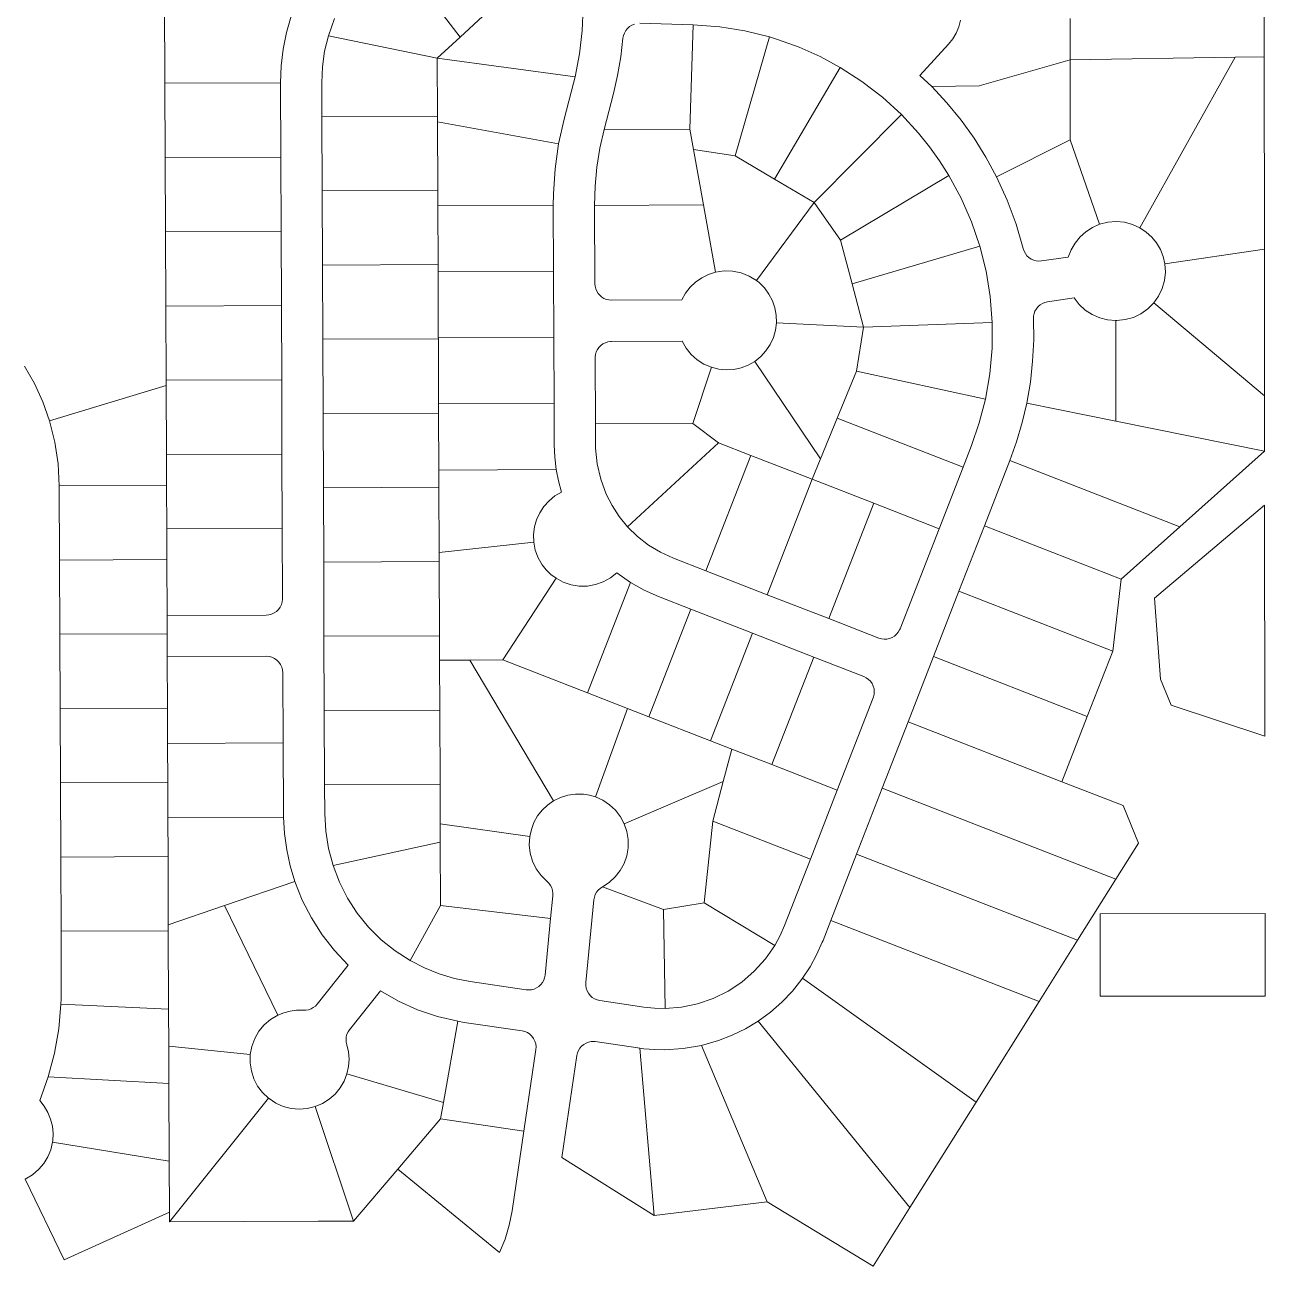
# Model space of a CAD drawing. Header units: feet. Extents: x 2741712 to 2750472, y 1004852 to 1013442.
# Drawn here: x 2747405 to 2748908, y 1004898 to 1006403 of the extents above; entities that cross this region are included whole.
import ezdxf

# ---------------------------------------------------------------- set-up
doc = ezdxf.new("R2010")
doc.units = ezdxf.units.FT
doc.header["$LTSCALE"] = 0.015
doc.header["$MEASUREMENT"] = 0
doc.layers.add('Carver County Parcels', color=7, linetype='Continuous')

msp = doc.modelspace()

# ---------------------------------------------------------------- linework, layer by layer
at = {"layer": 'Carver County Parcels', "lineweight": 5, "ltscale": 100}
for p, q in [((2747849.1, 1006496.8), (2747931.9, 1006387.6)), ((2747574.3, 1006331.8), (2747573.9, 1006431.8)), ((2747931.9, 1006387.6), (2747975.9, 1006428.4)), ((2748079.9, 1006395.5), (2748080.9, 1006423.8)), ((2747721.7, 1006393.5), (2747727.4, 1006413.2)), ((2747779.8, 1006410.4), (2747772.3, 1006389.3)), ((2748538.4, 1006408.3), (2748536.3, 1006400.3)), ((2748671.3, 1006410.3), (2748671.3, 1006360.3)), ((2748906.4, 1006363.9), (2748906.3, 1006413.9)), ((2747717.5, 1006373.3), (2747721.7, 1006393.5)), ((2748076.7, 1006367.3), (2748079.9, 1006395.5)), ((2748131, 1006392.7), (2748129.9, 1006389.6)), ((2748132.6, 1006395.6), (2748131, 1006392.7)), ((2748134.7, 1006398.2), (2748132.6, 1006395.6)), ((2748137.2, 1006400.4), (2748134.7, 1006398.2)), ((2748140, 1006402.2), (2748137.2, 1006400.4)), ((2748143.1, 1006403.5), (2748140, 1006402.2)), ((2748214.4, 1006402.5), (2748149.7, 1006404.5)), ((2748210.5, 1006276.3), (2748214.4, 1006402.5)), ((2748214.4, 1006402.5), (2748214.4, 1006402.5)), ((2748219.5, 1006402.3), (2748214.4, 1006402.5)), ((2748246.7, 1006400.1), (2748219.5, 1006402.3)), ((2748277, 1006395.3), (2748246.7, 1006400.1)), ((2748306.8, 1006388), (2748277, 1006395.3)), ((2748533.1, 1006392.7), (2748528.9, 1006385.6)), ((2748536.3, 1006400.3), (2748533.1, 1006392.7)), ((2747772.3, 1006389.3), (2747767.8, 1006370.6)), ((2747904.2, 1006362.1), (2747772.3, 1006389.3)), ((2747904.2, 1006362.1), (2747931.9, 1006387.6)), ((2747931.9, 1006387.6), (2747931.9, 1006387.6)), ((2748129.3, 1006386.3), (2748126.7, 1006363.7)), ((2748129.9, 1006389.6), (2748129.3, 1006386.3)), ((2748265.1, 1006243.8), (2748306.8, 1006388)), ((2748316.6, 1006385), (2748306.8, 1006388)), ((2748306.8, 1006388), (2748306.8, 1006388)), ((2748342.8, 1006375.5), (2748316.6, 1006385)), ((2748523.8, 1006379.2), (2748489.2, 1006341.4)), ((2748528.9, 1006385.6), (2748523.8, 1006379.2)), ((2747715.1, 1006352.9), (2747717.5, 1006373.3)), ((2747767.8, 1006370.6), (2747765.2, 1006351.7)), ((2747904.5, 1006292.1), (2747904.2, 1006362.1)), ((2747904.2, 1006362.1), (2747904.2, 1006362.1)), ((2747904.2, 1006362.1), (2748071.3, 1006339.5)), ((2748071.3, 1006339.5), (2748076.7, 1006367.3)), ((2748126.7, 1006363.7), (2748122.8, 1006341.3)), ((2748368.2, 1006364.2), (2748342.8, 1006375.5)), ((2748392.7, 1006350.9), (2748368.2, 1006364.2)), ((2748871.3, 1006363.4), (2748671.3, 1006360.3)), ((2748755.8, 1006156.6), (2748871.3, 1006363.4)), ((2748906.4, 1006363.9), (2748871.3, 1006363.4)), ((2748906.4, 1006363.9), (2748906.4, 1006363.9)), ((2748906.6, 1006130.9), (2748906.4, 1006363.9)), ((2747714.3, 1006332.3), (2747715.1, 1006352.9)), ((2747765.2, 1006351.7), (2747764.3, 1006332.5)), ((2748392.7, 1006350.9), (2748313, 1006215.6)), ((2748392.7, 1006350.9), (2748392.7, 1006350.9)), ((2748418.9, 1006334), (2748392.7, 1006350.9)), ((2748671.3, 1006360.3), (2748560.8, 1006328.7)), ((2748671.4, 1006263.3), (2748671.3, 1006360.3)), ((2748671.3, 1006360.3), (2748671.3, 1006360.3)), ((2747714.3, 1006332.3), (2747574.3, 1006331.8)), ((2747574.3, 1006331.8), (2747574.7, 1006241.8)), ((2747714.7, 1006242.4), (2747714.3, 1006332.3)), ((2747714.3, 1006332.3), (2747714.3, 1006332.3)), ((2747764.3, 1006332.5), (2747764.5, 1006291.5)), ((2748058.1, 1006288.4), (2748069.3, 1006331.8)), ((2748069.3, 1006331.8), (2748071.3, 1006339.5)), ((2748071.3, 1006339.5), (2748071.3, 1006339.5)), ((2748122.8, 1006341.3), (2748117.7, 1006319.2)), ((2748443.7, 1006314.9), (2748418.9, 1006334)), ((2748489.2, 1006341.4), (2748503.4, 1006327.8)), ((2748117.7, 1006319.2), (2748106.5, 1006275.8)), ((2748503.4, 1006327.8), (2748560.8, 1006328.7)), ((2748503.4, 1006327.8), (2748521.9, 1006308)), ((2748466.7, 1006293.8), (2748443.7, 1006314.9)), ((2748521.9, 1006308), (2748539, 1006287.1)), ((2747904.5, 1006292.1), (2747764.5, 1006291.5)), ((2747764.5, 1006291.5), (2747764.9, 1006201.5)), ((2747904.5, 1006292.1), (2747904.5, 1006285.1)), ((2748051.4, 1006258.3), (2748058.1, 1006288.4)), ((2748361, 1006187.4), (2748466.7, 1006293.8)), ((2748466.7, 1006293.8), (2748466.7, 1006293.8)), ((2748487.6, 1006271.3), (2748466.7, 1006293.8)), ((2748539, 1006287.1), (2748554.8, 1006265.2)), ((2747904.8, 1006202.1), (2747904.5, 1006285.1)), ((2747904.5, 1006285.1), (2747904.5, 1006285.1)), ((2748051.4, 1006258.3), (2747904.5, 1006285.1)), ((2748106.5, 1006275.8), (2748101.3, 1006253.2)), ((2748106.5, 1006275.8), (2748210.5, 1006276.3)), ((2748210.5, 1006276.3), (2748214.9, 1006251.6)), ((2748500.8, 1006254.9), (2748487.6, 1006271.3)), ((2748047.1, 1006228.2), (2748051.4, 1006258.3)), ((2748051.4, 1006258.3), (2748051.4, 1006258.3)), ((2748554.8, 1006265.2), (2748569.2, 1006242.3)), ((2748582.1, 1006218.5), (2748671.4, 1006263.3)), ((2748671.4, 1006263.3), (2748706.9, 1006160.9)), ((2748671.4, 1006263.3), (2748671.4, 1006263.3)), ((2747574.7, 1006241.8), (2747714.7, 1006242.4)), ((2747575, 1006151.8), (2747574.7, 1006241.8)), ((2747715.1, 1006152.4), (2747714.7, 1006242.4)), ((2747714.7, 1006242.4), (2747714.7, 1006242.4)), ((2748101.3, 1006253.2), (2748097.7, 1006230.2)), ((2748214.9, 1006251.6), (2748214.9, 1006251.6)), ((2748265.1, 1006243.8), (2748214.9, 1006251.6)), ((2748214.9, 1006251.6), (2748226.9, 1006184.3)), ((2748313, 1006215.6), (2748265.1, 1006243.8)), ((2748265.1, 1006243.8), (2748265.1, 1006243.8)), ((2748513, 1006237.8), (2748500.8, 1006254.9)), ((2748569.2, 1006242.3), (2748582.1, 1006218.5)), ((2748045.1, 1006197.9), (2748047.1, 1006228.2)), ((2748097.7, 1006230.2), (2748095.5, 1006207.1)), ((2748524.3, 1006220), (2748513, 1006237.8)), ((2748313, 1006215.6), (2748361, 1006187.4)), ((2748524.3, 1006220), (2748392.9, 1006141.7)), ((2748539.2, 1006192.5), (2748524.3, 1006220)), ((2748524.3, 1006220), (2748524.3, 1006220)), ((2748582.1, 1006218.5), (2748595, 1006190.3)), ((2747904.8, 1006202.1), (2747764.9, 1006201.5)), ((2747764.9, 1006201.5), (2747765.2, 1006111.5)), ((2747904.8, 1006202.1), (2747904.9, 1006183.1)), ((2748044.9, 1006183.7), (2748045.1, 1006197.9)), ((2748095.5, 1006207.1), (2748094.9, 1006183.8)), ((2748044.9, 1006183.7), (2747904.9, 1006183.1)), ((2747904.9, 1006183.1), (2747904.9, 1006183.1)), ((2747904.9, 1006183.1), (2747905.2, 1006112.1)), ((2748045.2, 1006103.7), (2748044.9, 1006183.7)), ((2748094.9, 1006183.8), (2748226.9, 1006184.3)), ((2748094.9, 1006183.8), (2748095.3, 1006088.9)), ((2748226.9, 1006184.3), (2748241.4, 1006102.9)), ((2748361, 1006187.4), (2748291.1, 1006092.8)), ((2748361, 1006187.4), (2748392.9, 1006141.7)), ((2748551.7, 1006163.9), (2748539.2, 1006192.5)), ((2748595, 1006190.3), (2748605.7, 1006161.2)), ((2747575, 1006151.8), (2747715.1, 1006152.4)), ((2747575, 1006151.8), (2747575.4, 1006061.8)), ((2747715.1, 1006152.4), (2747715.1, 1006152.4)), ((2747715.4, 1006062.4), (2747715.1, 1006152.4)), ((2748561.8, 1006134.3), (2748551.7, 1006163.9)), ((2748605.7, 1006161.2), (2748614.4, 1006131.4)), ((2748683.2, 1006145.6), (2748690.3, 1006151.9)), ((2748690.3, 1006151.9), (2748698.2, 1006157.1)), ((2748698.2, 1006157.1), (2748706.9, 1006160.9)), ((2748706.9, 1006160.9), (2748716.7, 1006163.4)), ((2748706.9, 1006160.9), (2748706.9, 1006160.9)), ((2748716.7, 1006163.4), (2748726.8, 1006164.2)), ((2748726.8, 1006164.2), (2748736.9, 1006163.3)), ((2748736.9, 1006163.3), (2748746.6, 1006160.7)), ((2748746.6, 1006160.7), (2748755.8, 1006156.6)), ((2748755.8, 1006156.6), (2748763.5, 1006151.5)), ((2748755.8, 1006156.6), (2748755.8, 1006156.6)), ((2748763.5, 1006151.5), (2748770.2, 1006145.4)), ((2748392.9, 1006141.7), (2748407, 1006088.7)), ((2748392.9, 1006141.7), (2748392.9, 1006141.7)), ((2748672.4, 1006130), (2748677.2, 1006138.2)), ((2748677.2, 1006138.2), (2748683.2, 1006145.6)), ((2748770.2, 1006145.4), (2748776, 1006138.3)), ((2748776, 1006138.3), (2748780.6, 1006130.4)), ((2748561.8, 1006134.3), (2748407, 1006088.7)), ((2748561.8, 1006134.3), (2748561.8, 1006134.3)), ((2748569.4, 1006104), (2748561.8, 1006134.3)), ((2748614.4, 1006131.4), (2748615.4, 1006128.3)), ((2748615.4, 1006128.3), (2748617, 1006125.4)), ((2748617, 1006125.4), (2748618.9, 1006122.8)), ((2748618.9, 1006122.8), (2748621.3, 1006120.6)), ((2748636.6, 1006116.4), (2748669, 1006121.1)), ((2748669, 1006121.1), (2748672.4, 1006130)), ((2748780.6, 1006130.4), (2748783.9, 1006121.9)), ((2748783.9, 1006121.9), (2748785.9, 1006113)), ((2748785.9, 1006113), (2748906.6, 1006130.9)), ((2748906.8, 1005968.5), (2748906.6, 1006130.9)), ((2748906.6, 1006130.9), (2748906.6, 1006130.9)), ((2747905.2, 1006112.1), (2747765.2, 1006111.5)), ((2747765.2, 1006111.5), (2747765.6, 1006021.6)), ((2747905.2, 1006103.1), (2747905.2, 1006112.1)), ((2748621.3, 1006120.6), (2748624, 1006118.8)), ((2748624, 1006118.8), (2748627, 1006117.4)), ((2748627, 1006117.4), (2748630.1, 1006116.6)), ((2748630.1, 1006116.6), (2748633.4, 1006116.2)), ((2748633.4, 1006116.2), (2748636.6, 1006116.4)), ((2748785.9, 1006113), (2748786.6, 1006102.9)), ((2748045.2, 1006103.7), (2747905.2, 1006103.1)), ((2747905.2, 1006103.1), (2747905.2, 1006103.1)), ((2747905.2, 1006103.1), (2747905.5, 1006023.1)), ((2748045.2, 1006103.7), (2748045.2, 1006103.7)), ((2748045.5, 1006023.7), (2748045.2, 1006103.7)), ((2748210.7, 1006084.5), (2748217.2, 1006090.8)), ((2748217.2, 1006090.8), (2748224.7, 1006096)), ((2748224.7, 1006096), (2748232.8, 1006100.1)), ((2748232.8, 1006100.1), (2748241.4, 1006102.9)), ((2748241.4, 1006102.9), (2748251.8, 1006104.4)), ((2748241.4, 1006102.9), (2748241.4, 1006102.9)), ((2748251.8, 1006104.4), (2748262.2, 1006104.1)), ((2748262.2, 1006104.1), (2748272.4, 1006102.1)), ((2748272.4, 1006102.1), (2748282.2, 1006098.2)), ((2748282.2, 1006098.2), (2748291.1, 1006092.8)), ((2748291.1, 1006092.8), (2748294.3, 1006090.2)), ((2748574.4, 1006073.2), (2748569.4, 1006104)), ((2748785.5, 1006092.8), (2748782.7, 1006083)), ((2748786.6, 1006102.9), (2748785.5, 1006092.8)), ((2748095.3, 1006088.9), (2748095.5, 1006085.7)), ((2748095.5, 1006085.7), (2748096.3, 1006082.7)), ((2748096.3, 1006082.7), (2748097.5, 1006079.8)), ((2748097.5, 1006079.8), (2748099.1, 1006077.1)), ((2748099.1, 1006077.1), (2748101.2, 1006074.8)), ((2748200.8, 1006069.3), (2748205.2, 1006077.3)), ((2748205.2, 1006077.3), (2748210.7, 1006084.5)), ((2748294.3, 1006090.2), (2748300.8, 1006083.8)), ((2748300.8, 1006083.8), (2748306.2, 1006076.4)), ((2748306.2, 1006076.4), (2748310.5, 1006068.3)), ((2748407, 1006088.7), (2748420.9, 1006036.3)), ((2748782.7, 1006083), (2748778.4, 1006073.9)), ((2747575.4, 1006061.8), (2747715.4, 1006062.4)), ((2747575.4, 1006061.8), (2747575.8, 1005971.8)), ((2747715.8, 1005972.4), (2747715.4, 1006062.4)), ((2747715.4, 1006062.4), (2747715.4, 1006062.4)), ((2748101.2, 1006074.8), (2748103.6, 1006072.7)), ((2748103.6, 1006072.7), (2748106.2, 1006071.1)), ((2748106.2, 1006071.1), (2748109.2, 1006069.9)), ((2748109.2, 1006069.9), (2748112.2, 1006069.2)), ((2748112.2, 1006069.2), (2748115.3, 1006069)), ((2748115.3, 1006069), (2748200.8, 1006069.3)), ((2748310.5, 1006068.3), (2748313.5, 1006059.7)), ((2748576.8, 1006042), (2748574.4, 1006073.2)), ((2748632.4, 1006061.1), (2748630.3, 1006058.6)), ((2748634.8, 1006063.3), (2748632.4, 1006061.1)), ((2748637.6, 1006065), (2748634.8, 1006063.3)), ((2748640.6, 1006066.2), (2748637.6, 1006065)), ((2748643.8, 1006066.9), (2748640.6, 1006066.2)), ((2748676.2, 1006071.6), (2748643.8, 1006066.9)), ((2748682.3, 1006063.8), (2748676.2, 1006071.6)), ((2748689.6, 1006057), (2748682.3, 1006063.8)), ((2748772.5, 1006065.6), (2748765.3, 1006058.4)), ((2748778.4, 1006073.9), (2748772.5, 1006065.6)), ((2748772.5, 1006065.6), (2748906.8, 1005952.9)), ((2748313.5, 1006059.7), (2748315.1, 1006050.7)), ((2748315.1, 1006050.7), (2748315.3, 1006041.5)), ((2748626.8, 1006049.6), (2748626.7, 1006046.3)), ((2748626.7, 1006046.3), (2748627, 1006020.7)), ((2748627.5, 1006052.8), (2748626.8, 1006049.6)), ((2748628.6, 1006055.8), (2748627.5, 1006052.8)), ((2748630.3, 1006058.6), (2748628.6, 1006055.8)), ((2748697.9, 1006051.5), (2748689.6, 1006057)), ((2748707, 1006047.5), (2748697.9, 1006051.5)), ((2748716.6, 1006045), (2748707, 1006047.5)), ((2748747.8, 1006048.1), (2748738, 1006045.3)), ((2748757, 1006052.5), (2748747.8, 1006048.1)), ((2748765.3, 1006058.4), (2748757, 1006052.5)), ((2748314.2, 1006032.4), (2748311.6, 1006023.5)), ((2748315.3, 1006041.5), (2748314.2, 1006032.4)), ((2748315.3, 1006041.5), (2748420.9, 1006036.3)), ((2748420.9, 1006036.3), (2748412.2, 1005982.8)), ((2748576.8, 1006042), (2748420.9, 1006036.3)), ((2748420.9, 1006036.3), (2748420.9, 1006036.3)), ((2748576.6, 1006010.7), (2748576.8, 1006042)), ((2748576.8, 1006042), (2748576.8, 1006042)), ((2748726.5, 1006044.2), (2748716.6, 1006045)), ((2748726.4, 1005922.4), (2748726.5, 1006044.2)), ((2748726.5, 1006044.2), (2748726.5, 1006044.2)), ((2748727.9, 1006044.2), (2748726.5, 1006044.2)), ((2748738, 1006045.3), (2748727.9, 1006044.2)), ((2747765.6, 1006021.6), (2747905.6, 1006022.1)), ((2747765.6, 1006021.6), (2747765.9, 1005931.6)), ((2748045.5, 1006023.7), (2747905.5, 1006023.1)), ((2747905.6, 1006022.1), (2747905.5, 1006023.1)), ((2747905.9, 1005943.1), (2747905.6, 1006022.1)), ((2748045.5, 1006023.7), (2748045.5, 1006023.7)), ((2748045.9, 1005943.7), (2748045.5, 1006023.7)), ((2748105.1, 1006016), (2748102.4, 1006014)), ((2748108, 1006017.4), (2748105.1, 1006016)), ((2748111.1, 1006018.4), (2748108, 1006017.4)), ((2748114.3, 1006018.9), (2748111.1, 1006018.4)), ((2748115.5, 1006019), (2748114.3, 1006018.9)), ((2748201, 1006019.3), (2748115.5, 1006019)), ((2748205.8, 1006010.8), (2748201, 1006019.3)), ((2748311.6, 1006023.5), (2748307.7, 1006015.1)), ((2748627, 1006020.7), (2748625.7, 1005995)), ((2748096.1, 1006003.2), (2748095.6, 1006000.1)), ((2748097, 1006006.3), (2748096.1, 1006003.2)), ((2748098.4, 1006009.1), (2748097, 1006006.3)), ((2748100.2, 1006011.7), (2748098.4, 1006009.1)), ((2748102.4, 1006014), (2748100.2, 1006011.7)), ((2748212, 1006003.2), (2748205.8, 1006010.8)), ((2748219.3, 1005996.6), (2748212, 1006003.2)), ((2748296.3, 1006000.6), (2748289, 1005994.8)), ((2748302.5, 1006007.4), (2748296.3, 1006000.6)), ((2748307.7, 1006015.1), (2748302.5, 1006007.4)), ((2748573.9, 1005979.6), (2748576.6, 1006010.7)), ((2747404.2, 1005989.1), (2747416.2, 1005967.9)), ((2748095.6, 1006000.1), (2748095.6, 1005998.9)), ((2748095.6, 1005998.9), (2748095.9, 1005918.9)), ((2748213.9, 1005919.3), (2748236.5, 1005987.6)), ((2748227.5, 1005991.4), (2748219.3, 1005996.6)), ((2748236.5, 1005987.6), (2748227.5, 1005991.4)), ((2748236.5, 1005987.6), (2748236.5, 1005987.6)), ((2748245.4, 1005985.4), (2748236.5, 1005987.6)), ((2748254.5, 1005984.5), (2748245.4, 1005985.4)), ((2748272.6, 1005987), (2748263.6, 1005985.1)), ((2748281.1, 1005990.3), (2748272.6, 1005987)), ((2748289, 1005994.8), (2748281.1, 1005990.3)), ((2748289, 1005994.8), (2748368.8, 1005876.8)), ((2748625.7, 1005995), (2748623, 1005969.5)), ((2747715.8, 1005972.4), (2747575.8, 1005971.8)), ((2747575.8, 1005965.5), (2747575.8, 1005971.8)), ((2747715.8, 1005972.4), (2747715.8, 1005972.4)), ((2747716.1, 1005882.4), (2747715.8, 1005972.4)), ((2748263.6, 1005985.1), (2748254.5, 1005984.5)), ((2748412.2, 1005982.8), (2748388.9, 1005925.9)), ((2748568.5, 1005948.8), (2748412.2, 1005982.8)), ((2748568.5, 1005948.8), (2748573.9, 1005979.6)), ((2747416.2, 1005967.9), (2747426.3, 1005945.7)), ((2747575.8, 1005965.5), (2747434.4, 1005922.7)), ((2747576.1, 1005881.8), (2747575.8, 1005965.5)), ((2748623, 1005969.5), (2748618.6, 1005944.3)), ((2748906.8, 1005952.9), (2748906.8, 1005968.5)), ((2747426.3, 1005945.7), (2747434.4, 1005922.7)), ((2748045.9, 1005943.7), (2747905.9, 1005943.1)), ((2747905.9, 1005943.1), (2747905.9, 1005932.1)), ((2747905.9, 1005943.1), (2747905.9, 1005943.1)), ((2748045.9, 1005943.7), (2748045.9, 1005943.7)), ((2748046.1, 1005893.7), (2748045.9, 1005943.7)), ((2748561.1, 1005920.4), (2748568.5, 1005948.8)), ((2748568.5, 1005948.8), (2748568.5, 1005948.8)), ((2748618.6, 1005944.3), (2748613.1, 1005920.6)), ((2748726.4, 1005922.4), (2748618.6, 1005944.3)), ((2748906.8, 1005886), (2748906.8, 1005952.9)), ((2748906.8, 1005952.9), (2748906.8, 1005952.9)), ((2747905.9, 1005932.1), (2747765.9, 1005931.6)), ((2747765.9, 1005931.6), (2747766.3, 1005841.6)), ((2747906.2, 1005863.1), (2747905.9, 1005932.1)), ((2748368.8, 1005876.8), (2748388.9, 1005925.9)), ((2748388.9, 1005925.9), (2748541.4, 1005866.5)), ((2747434.4, 1005922.7), (2747440.9, 1005896.9)), ((2748095.9, 1005918.9), (2748213.9, 1005919.3)), ((2748095.9, 1005918.9), (2748096, 1005893.9)), ((2748244.9, 1005896.1), (2748213.9, 1005919.3)), ((2748551.6, 1005892.7), (2748561.1, 1005920.4)), ((2748613.1, 1005920.6), (2748606.3, 1005897.4)), ((2748726.4, 1005922.4), (2748726.4, 1005922.4)), ((2748726.4, 1005922.4), (2748906.8, 1005886)), ((2747440.9, 1005896.9), (2747444.8, 1005870.5)), ((2748134.9, 1005794.4), (2748244.9, 1005896.1)), ((2748284.1, 1005880.8), (2748244.9, 1005896.1)), ((2748244.9, 1005896.1), (2748244.9, 1005896.1)), ((2748606.3, 1005897.4), (2748598.2, 1005874.5)), ((2747716.1, 1005882.4), (2747576.1, 1005881.8)), ((2747576.1, 1005881.8), (2747576.3, 1005844.5)), ((2747576.1, 1005881.8), (2747576.1, 1005881.8)), ((2747716.5, 1005792.4), (2747716.1, 1005882.4)), ((2747716.1, 1005882.4), (2747716.1, 1005882.4)), ((2748046.7, 1005878.7), (2748046.1, 1005893.7)), ((2748096, 1005893.9), (2748096.1, 1005889.6)), ((2748096.1, 1005889.6), (2748098, 1005870.6)), ((2748229.7, 1005741.1), (2748284.1, 1005880.8)), ((2748284.1, 1005880.8), (2748284.1, 1005880.8)), ((2748284.1, 1005880.8), (2748358.6, 1005851.8)), ((2748541.4, 1005866.5), (2748551.6, 1005892.7)), ((2748804.3, 1005794.3), (2748906.8, 1005886)), ((2747444.8, 1005870.5), (2747446.2, 1005844)), ((2748048.5, 1005863.7), (2748046.7, 1005878.7)), ((2748098, 1005870.6), (2748102.3, 1005851.9)), ((2748358.6, 1005851.8), (2748368.8, 1005876.8)), ((2748368.8, 1005876.8), (2748368.8, 1005876.8)), ((2748512.4, 1005792), (2748541.4, 1005866.5)), ((2748541.4, 1005866.5), (2748541.4, 1005866.5)), ((2748598.2, 1005874.5), (2748567.3, 1005795.3)), ((2748804.3, 1005794.3), (2748598.2, 1005874.5)), ((2747906.2, 1005863.1), (2748048.5, 1005863.7)), ((2747906.2, 1005863.1), (2747906.2, 1005863.1)), ((2747906.2, 1005863.1), (2747906.3, 1005842.1)), ((2748048.5, 1005863.7), (2748048.5, 1005863.7)), ((2748051.1, 1005849.9), (2748048.5, 1005863.7)), ((2748102.3, 1005851.9), (2748108.9, 1005834)), ((2748358.6, 1005851.8), (2748304.2, 1005712)), ((2748358.6, 1005851.8), (2748433.2, 1005822.8)), ((2748358.6, 1005851.8), (2748358.6, 1005851.8)), ((2747576.3, 1005844.5), (2747446.2, 1005844)), ((2747446.2, 1005844), (2747446.6, 1005754)), ((2747576.5, 1005791.9), (2747576.3, 1005844.5)), ((2747766.3, 1005841.6), (2747906.3, 1005842.1)), ((2747766.3, 1005841.6), (2747766.7, 1005751.6)), ((2747906.6, 1005763.1), (2747906.3, 1005842.1)), ((2748046.8, 1005831.6), (2748054.8, 1005836.3)), ((2748054.8, 1005836.3), (2748051.1, 1005849.9)), ((2748033.5, 1005819), (2748039.7, 1005825.8)), ((2748039.7, 1005825.8), (2748046.8, 1005831.6)), ((2748108.9, 1005834), (2748116.2, 1005819.9)), ((2748116.2, 1005819.9), (2748124.9, 1005806.6)), ((2748378.8, 1005683), (2748433.2, 1005822.8)), ((2748433.2, 1005822.8), (2748512.4, 1005792)), ((2748433.2, 1005822.8), (2748433.2, 1005822.8)), ((2748906.9, 1005820.5), (2748773.6, 1005707.7)), ((2748907.2, 1005540.5), (2748906.9, 1005820.5)), ((2748024.6, 1005802.9), (2748028.4, 1005811.3)), ((2748028.4, 1005811.3), (2748033.5, 1005819)), ((2748124.9, 1005806.6), (2748134.9, 1005794.4)), ((2747576.5, 1005791.9), (2747716.5, 1005792.4)), ((2747576.6, 1005754.5), (2747576.5, 1005791.9)), ((2747576.5, 1005791.9), (2747576.5, 1005791.9)), ((2747716.5, 1005792.4), (2747716.5, 1005792.4)), ((2747716.8, 1005707.4), (2747716.5, 1005792.4)), ((2748020.9, 1005784.9), (2748022.1, 1005794.1)), ((2748022.1, 1005794.1), (2748024.6, 1005802.9)), ((2748134.9, 1005794.4), (2748147, 1005782.6)), ((2748465.2, 1005670.8), (2748512.4, 1005792)), ((2748512.4, 1005792), (2748512.4, 1005792)), ((2748567.3, 1005795.3), (2748536.5, 1005716.1)), ((2748733.2, 1005730.7), (2748567.3, 1005795.3)), ((2748733.2, 1005730.7), (2748804.3, 1005794.3)), ((2748804.3, 1005794.3), (2748804.3, 1005794.3)), ((2747906.6, 1005763.1), (2748021.2, 1005775.7)), ((2748021.2, 1005775.7), (2748020.9, 1005784.9)), ((2748023.1, 1005766), (2748021.2, 1005775.7)), ((2748021.2, 1005775.7), (2748021.2, 1005775.7)), ((2748147, 1005782.6), (2748160.4, 1005772.2)), ((2747906.6, 1005763.1), (2747906.6, 1005752.1)), ((2747906.6, 1005763.1), (2747906.6, 1005763.1)), ((2748026.6, 1005756.8), (2748023.1, 1005766)), ((2748160.4, 1005772.2), (2748174.8, 1005763.5)), ((2748174.8, 1005763.5), (2748190.5, 1005756.3)), ((2747576.6, 1005754.5), (2747446.6, 1005754)), ((2747446.6, 1005754), (2747447, 1005664)), ((2747576.6, 1005754.5), (2747576.9, 1005686.8)), ((2747906.6, 1005752.1), (2747766.7, 1005751.6)), ((2747766.7, 1005751.6), (2747767, 1005661.6)), ((2747907, 1005662.2), (2747906.6, 1005752.1)), ((2748031.5, 1005748.2), (2748026.6, 1005756.8)), ((2748036.3, 1005742.1), (2748031.5, 1005748.2)), ((2748190.5, 1005756.3), (2748229.7, 1005741.1)), ((2747983.7, 1005632.9), (2748048.2, 1005732)), ((2748041.9, 1005736.6), (2748036.3, 1005742.1)), ((2748048.2, 1005732), (2748041.9, 1005736.6)), ((2748048.2, 1005732), (2748048.2, 1005732)), ((2748056.9, 1005727.2), (2748048.2, 1005732)), ((2748114.1, 1005732.3), (2748105.4, 1005727.5)), ((2748121.9, 1005738.5), (2748114.1, 1005732.3)), ((2748138.3, 1005726.9), (2748121.9, 1005738.5)), ((2748229.7, 1005741.1), (2748304.2, 1005712)), ((2748722.9, 1005643.6), (2748733.2, 1005730.7)), ((2748733.2, 1005730.7), (2748733.2, 1005730.7)), ((2748066.4, 1005724), (2748056.9, 1005727.2)), ((2748076.2, 1005722.4), (2748066.4, 1005724)), ((2748086.2, 1005722.5), (2748076.2, 1005722.4)), ((2748086.2, 1005593), (2748138.3, 1005726.9)), ((2748096, 1005724.2), (2748086.2, 1005722.5)), ((2748105.4, 1005727.5), (2748096, 1005724.2)), ((2748155, 1005717.5), (2748138.3, 1005726.9)), ((2748138.3, 1005726.9), (2748138.3, 1005726.9)), ((2748172.4, 1005709.7), (2748155, 1005717.5)), ((2748536.5, 1005716.1), (2748505.7, 1005636.9)), ((2748536.5, 1005716.1), (2748722.9, 1005643.6)), ((2747713.9, 1005696.9), (2747715.4, 1005700)), ((2747715.4, 1005700), (2747716.4, 1005703.2)), ((2747716.4, 1005703.2), (2747716.8, 1005706.6)), ((2747716.8, 1005706.6), (2747716.8, 1005707.4)), ((2748211.5, 1005694.5), (2748172.4, 1005709.7)), ((2748304.2, 1005712), (2748378.8, 1005683)), ((2748773.6, 1005707.7), (2748780.7, 1005609.7)), ((2747576.9, 1005686.8), (2747696.9, 1005687.3)), ((2747577, 1005664.5), (2747576.9, 1005686.8)), ((2747576.9, 1005686.8), (2747576.9, 1005686.8)), ((2747696.9, 1005687.3), (2747700.3, 1005687.6)), ((2747700.3, 1005687.6), (2747703.6, 1005688.5)), ((2747703.6, 1005688.5), (2747706.7, 1005689.9)), ((2747706.7, 1005689.9), (2747709.5, 1005691.8)), ((2747709.5, 1005691.8), (2747711.9, 1005694.2)), ((2747711.9, 1005694.2), (2747713.9, 1005696.9)), ((2748211.5, 1005694.5), (2748160.8, 1005564)), ((2748286.1, 1005665.5), (2748211.5, 1005694.5)), ((2748211.5, 1005694.5), (2748211.5, 1005694.5)), ((2748378.8, 1005683), (2748439.3, 1005659.4)), ((2748464.6, 1005669.4), (2748465.2, 1005670.8)), ((2747447, 1005664), (2747577, 1005664.5)), ((2747447, 1005664), (2747447.3, 1005574)), ((2747577.1, 1005636.8), (2747577, 1005664.5)), ((2747907, 1005662.2), (2747767, 1005661.6)), ((2747767, 1005661.6), (2747767.4, 1005571.6)), ((2747907, 1005662.2), (2747907.1, 1005632.6)), ((2747907, 1005662.2), (2747907, 1005662.2)), ((2748235.3, 1005535), (2748286.1, 1005665.5)), ((2748286.1, 1005665.5), (2748286.1, 1005665.5)), ((2748360.6, 1005636.4), (2748286.1, 1005665.5)), ((2748439.3, 1005659.4), (2748442.5, 1005658.5)), ((2748442.5, 1005658.5), (2748445.8, 1005658.1)), ((2748445.8, 1005658.1), (2748449.1, 1005658.2)), ((2748449.1, 1005658.2), (2748452.3, 1005658.9)), ((2748452.3, 1005658.9), (2748455.4, 1005660.1)), ((2748455.4, 1005660.1), (2748458.2, 1005661.8)), ((2748458.2, 1005661.8), (2748460.8, 1005664)), ((2748460.8, 1005664), (2748462.9, 1005666.5)), ((2748462.9, 1005666.5), (2748464.6, 1005669.4)), ((2748692, 1005564.4), (2748722.9, 1005643.6)), ((2748722.9, 1005643.6), (2748722.9, 1005643.6)), ((2747697.1, 1005637.3), (2747577.1, 1005636.8)), ((2747577.1, 1005636.8), (2747577.1, 1005636.8)), ((2747577.1, 1005636.8), (2747577.4, 1005574.5)), ((2747700.6, 1005637), (2747697.1, 1005637.3)), ((2747704, 1005636.1), (2747700.6, 1005637)), ((2747707.1, 1005634.7), (2747704, 1005636.1)), ((2747710, 1005632.7), (2747707.1, 1005634.7)), ((2747712.5, 1005630.2), (2747710, 1005632.7)), ((2747714.5, 1005627.4), (2747712.5, 1005630.2)), ((2747716, 1005624.2), (2747714.5, 1005627.4)), ((2747907.1, 1005632.6), (2747943.7, 1005632.8)), ((2747907.1, 1005632.6), (2747907.1, 1005632.6)), ((2747907.1, 1005632.6), (2747907.4, 1005572.2)), ((2747943.7, 1005632.8), (2747983.7, 1005632.9)), ((2748045.1, 1005462.1), (2747943.7, 1005632.8)), ((2748086.2, 1005593), (2747983.7, 1005632.9)), ((2748360.6, 1005636.4), (2748309.8, 1005506)), ((2748360.6, 1005636.4), (2748360.6, 1005636.4)), ((2748421.2, 1005612.9), (2748360.6, 1005636.4)), ((2748505.7, 1005636.9), (2748474.8, 1005557.7)), ((2748505.7, 1005636.9), (2748692, 1005564.4)), ((2747716.9, 1005620.9), (2747716, 1005624.2)), ((2747717.2, 1005617.4), (2747716.9, 1005620.9)), ((2747717.5, 1005532.4), (2747717.2, 1005617.4)), ((2748424.2, 1005611.4), (2748421.2, 1005612.9)), ((2748426.9, 1005609.4), (2748424.2, 1005611.4)), ((2748429.3, 1005607), (2748426.9, 1005609.4)), ((2748780.7, 1005609.7), (2748793.6, 1005578.2)), ((2748431.2, 1005604.3), (2748429.3, 1005607)), ((2748432.7, 1005601.3), (2748431.2, 1005604.3)), ((2748433.6, 1005598), (2748432.7, 1005601.3)), ((2748433.9, 1005594.7), (2748433.6, 1005598)), ((2748433.7, 1005591.4), (2748433.9, 1005594.7)), ((2748086.2, 1005593), (2748086.2, 1005593)), ((2748086.2, 1005593), (2748134.7, 1005574.2)), ((2748389, 1005475.2), (2748432.6, 1005587)), ((2748432.6, 1005587), (2748433, 1005588.1)), ((2748433, 1005588.1), (2748433.7, 1005591.4)), ((2747577.4, 1005574.5), (2747447.3, 1005574)), ((2747447.3, 1005574), (2747447.7, 1005484)), ((2747577.4, 1005574.5), (2747577.5, 1005531.8)), ((2747767.4, 1005571.6), (2747907.4, 1005572.2)), ((2747767.4, 1005571.6), (2747767.7, 1005481.6)), ((2747907.4, 1005572.2), (2747907.7, 1005482.2)), ((2748096.1, 1005467), (2748134.7, 1005574.2)), ((2748134.7, 1005574.2), (2748160.8, 1005564)), ((2748661.2, 1005485.2), (2748692, 1005564.4)), ((2748692, 1005564.4), (2748692, 1005564.4)), ((2748793.6, 1005578.2), (2748907.2, 1005540.5)), ((2748235.3, 1005535), (2748160.8, 1005564)), ((2748160.8, 1005564), (2748160.8, 1005564)), ((2748474.8, 1005557.7), (2748443.6, 1005477.6)), ((2748474.8, 1005557.7), (2748661.2, 1005485.2)), ((2748235.3, 1005535), (2748261.4, 1005524.9)), ((2748907.2, 1005540.5), (2748907.2, 1005540.5)), ((2747717.5, 1005532.4), (2747577.5, 1005531.8)), ((2747577.5, 1005531.8), (2747577.5, 1005531.8)), ((2747577.5, 1005531.8), (2747577.7, 1005484.5)), ((2747717.5, 1005532.4), (2747717.5, 1005532.4)), ((2747717.9, 1005446.4), (2747717.5, 1005532.4)), ((2748261.4, 1005524.9), (2748250.9, 1005485.7)), ((2748261.4, 1005524.9), (2748309.8, 1005506)), ((2748389, 1005475.2), (2748309.8, 1005506)), ((2748309.8, 1005506), (2748309.8, 1005506)), ((2747447.7, 1005484), (2747577.7, 1005484.5)), ((2747447.7, 1005484), (2747448.1, 1005394)), ((2747577.9, 1005441.9), (2747577.7, 1005484.5)), ((2747767.7, 1005481.6), (2747907.7, 1005482.2)), ((2747767.7, 1005481.6), (2747767.9, 1005446.6)), ((2747907.7, 1005482.2), (2747907.7, 1005482.2)), ((2747907.9, 1005434.2), (2747907.7, 1005482.2)), ((2748130.9, 1005434.2), (2748250.9, 1005485.7)), ((2748238.1, 1005437.4), (2748250.9, 1005485.7)), ((2748356.4, 1005391.3), (2748389, 1005475.2)), ((2748389, 1005475.2), (2748389, 1005475.2)), ((2748443.6, 1005477.6), (2748412.4, 1005397.5)), ((2748443.6, 1005477.6), (2748726.7, 1005367.4)), ((2748735.4, 1005456.3), (2748661.2, 1005485.2)), ((2748661.2, 1005485.2), (2748661.2, 1005485.2)), ((2748037.8, 1005457), (2748045.1, 1005462.1)), ((2748045.1, 1005462.1), (2748053.6, 1005466.3)), ((2748045.1, 1005462.1), (2748045.1, 1005462.1)), ((2748053.6, 1005466.3), (2748062.6, 1005469)), ((2748062.6, 1005469), (2748071.9, 1005470.4)), ((2748071.9, 1005470.4), (2748081.4, 1005470.2)), ((2748081.4, 1005470.2), (2748088.8, 1005469.1)), ((2748088.8, 1005469.1), (2748096.1, 1005467)), ((2748096.1, 1005467), (2748105, 1005462.9)), ((2748105, 1005462.9), (2748113.2, 1005457.4)), ((2747717.9, 1005442.4), (2747717.9, 1005446.4)), ((2747767.9, 1005446.6), (2747769.1, 1005425.3)), ((2748021.5, 1005436), (2748025.8, 1005443.8)), ((2748025.8, 1005443.8), (2748031.3, 1005450.8)), ((2748031.3, 1005450.8), (2748037.8, 1005457)), ((2748113.2, 1005457.4), (2748120.4, 1005450.7)), ((2748120.4, 1005450.7), (2748126.3, 1005442.9)), ((2748754, 1005410.9), (2748735.4, 1005456.3)), ((2747577.9, 1005441.9), (2747717.9, 1005442.4)), ((2747577.9, 1005441.9), (2747577.9, 1005441.9)), ((2747577.9, 1005441.9), (2747578.1, 1005394.6)), ((2747719.1, 1005422.6), (2747717.9, 1005442.4)), ((2747717.9, 1005442.4), (2747717.9, 1005442.4)), ((2747907.9, 1005434.2), (2748016.4, 1005418.9)), ((2747908, 1005412.2), (2747907.9, 1005434.2)), ((2747907.9, 1005434.2), (2747907.9, 1005434.2)), ((2748018.3, 1005427.6), (2748021.5, 1005436)), ((2748126.3, 1005442.9), (2748130.9, 1005434.2)), ((2748130.9, 1005434.2), (2748134, 1005424.8)), ((2748227.7, 1005338.5), (2748238.1, 1005437.4)), ((2748356.4, 1005391.3), (2748238.1, 1005437.4)), ((2748238.1, 1005437.4), (2748238.1, 1005437.4)), ((2747721.8, 1005402.9), (2747719.1, 1005422.6)), ((2747769.1, 1005425.3), (2747772.4, 1005404.3)), ((2748015.8, 1005408.8), (2748016.4, 1005418.9)), ((2748016.4, 1005418.9), (2748018.3, 1005427.6)), ((2748016.4, 1005418.9), (2748016.4, 1005418.9)), ((2748134, 1005424.8), (2748135.6, 1005415.1)), ((2748135.6, 1005415.1), (2748135.5, 1005405.3)), ((2747726, 1005383.4), (2747721.8, 1005402.9)), ((2747772.4, 1005404.3), (2747778, 1005383.7)), ((2747778, 1005383.7), (2747908, 1005412.2)), ((2747908, 1005412.2), (2747908.3, 1005335.2)), ((2748017, 1005398.7), (2748015.8, 1005408.8)), ((2748019.8, 1005389), (2748017, 1005398.7)), ((2748135.5, 1005405.3), (2748133.9, 1005395.6)), ((2748726.7, 1005367.4), (2748754, 1005410.9)), ((2747578.1, 1005394.6), (2747448.1, 1005394)), ((2747448.1, 1005394), (2747448.4, 1005304)), ((2747578.1, 1005394.6), (2747578.4, 1005311.9)), ((2747778, 1005383.7), (2747785.7, 1005363.5)), ((2748024.2, 1005379.8), (2748019.8, 1005389)), ((2748130.7, 1005386.3), (2748126, 1005377.7)), ((2748133.9, 1005395.6), (2748130.7, 1005386.3)), ((2748325.2, 1005311.2), (2748356.4, 1005391.3)), ((2748356.4, 1005391.3), (2748356.4, 1005391.3)), ((2748412.4, 1005397.5), (2748381.3, 1005317.3)), ((2748680.2, 1005293.2), (2748412.4, 1005397.5)), ((2747731.7, 1005364.4), (2747726, 1005383.4)), ((2748030.1, 1005371.6), (2748024.2, 1005379.8)), ((2748037.3, 1005364.5), (2748030.1, 1005371.6)), ((2748119.9, 1005369.9), (2748112.7, 1005363.2)), ((2748126, 1005377.7), (2748119.9, 1005369.9)), ((2747731.7, 1005364.4), (2747646.5, 1005335.2)), ((2747731.7, 1005364.4), (2747731.7, 1005364.4)), ((2747740.6, 1005341.8), (2747731.7, 1005364.4)), ((2747785.7, 1005363.5), (2747795.6, 1005344.2)), ((2748039.6, 1005362.2), (2748037.3, 1005364.5)), ((2748041.6, 1005359.6), (2748039.6, 1005362.2)), ((2748043, 1005356.7), (2748041.6, 1005359.6)), ((2748044, 1005353.6), (2748043, 1005356.7)), ((2748044.5, 1005350.4), (2748044, 1005353.6)), ((2748099.4, 1005353.9), (2748097.4, 1005351.3)), ((2748101.8, 1005356.1), (2748099.4, 1005353.9)), ((2748104.5, 1005357.8), (2748101.8, 1005356.1)), ((2748112.7, 1005363.2), (2748104.5, 1005357.8)), ((2748104.5, 1005357.8), (2748178.4, 1005330.4)), ((2748680.2, 1005293.2), (2748726.7, 1005367.4)), ((2748726.7, 1005367.4), (2748726.7, 1005367.4)), ((2747751.7, 1005320.2), (2747740.6, 1005341.8)), ((2747795.6, 1005344.2), (2747807.4, 1005326)), ((2748041.7, 1005319.7), (2748044.4, 1005347.2)), ((2748044.4, 1005347.2), (2748044.5, 1005350.4)), ((2748094.2, 1005342.2), (2748084.3, 1005241.8)), ((2748094.7, 1005345.4), (2748094.2, 1005342.2)), ((2748095.8, 1005348.5), (2748094.7, 1005345.4)), ((2748097.4, 1005351.3), (2748095.8, 1005348.5)), ((2748178.4, 1005330.4), (2748227.7, 1005338.5)), ((2748313.3, 1005287), (2748227.7, 1005338.5)), ((2747646.5, 1005335.2), (2747578.4, 1005311.9)), ((2747711.1, 1005202.4), (2747646.5, 1005335.2)), ((2747807.4, 1005326), (2747821, 1005309.2)), ((2747908.3, 1005335.2), (2747871.4, 1005268.5)), ((2747908.3, 1005335.2), (2747908.3, 1005335.2)), ((2748041.7, 1005319.7), (2747908.3, 1005335.2)), ((2748178.4, 1005330.4), (2748178.4, 1005330.4)), ((2748178.4, 1005330.4), (2748180.3, 1005210.4)), ((2748907.4, 1005325.6), (2748707.5, 1005325.4)), ((2748707.5, 1005325.4), (2748707.5, 1005225.4)), ((2748907.5, 1005225.6), (2748907.4, 1005325.6)), ((2748907.4, 1005325.6), (2748907.4, 1005325.6)), ((2747578.4, 1005304.6), (2747578.4, 1005311.9)), ((2747578.4, 1005311.9), (2747578.4, 1005311.9)), ((2747764.7, 1005299.8), (2747751.7, 1005320.2)), ((2747821, 1005309.2), (2747836.4, 1005293.8)), ((2748034.9, 1005251), (2748041.7, 1005319.7)), ((2748041.7, 1005319.7), (2748041.7, 1005319.7)), ((2748319.8, 1005298.8), (2748325.2, 1005311.2)), ((2748381.3, 1005317.3), (2748371.8, 1005293)), ((2748633.7, 1005219), (2748381.3, 1005317.3)), ((2747578.4, 1005304.6), (2747448.4, 1005304)), ((2747448.4, 1005304), (2747448.7, 1005234.5)), ((2747578.8, 1005209.6), (2747578.4, 1005304.6)), ((2747779.6, 1005280.6), (2747764.7, 1005299.8)), ((2747836.4, 1005293.8), (2747853.2, 1005280.2)), ((2748313.3, 1005287), (2748319.8, 1005298.8)), ((2747796.2, 1005263), (2747779.6, 1005280.6)), ((2747853.2, 1005280.2), (2747871.4, 1005268.5)), ((2748301.9, 1005270.5), (2748313.3, 1005287)), ((2748313.3, 1005287), (2748313.3, 1005287)), ((2748370.9, 1005290.7), (2748364, 1005275.5)), ((2748371.8, 1005293), (2748370.9, 1005290.7)), ((2748633.7, 1005219), (2748680.2, 1005293.2)), ((2748680.2, 1005293.2), (2748680.2, 1005293.2)), ((2747871.4, 1005268.5), (2747888.7, 1005259.6)), ((2748288.5, 1005255.6), (2748301.9, 1005270.5)), ((2748364, 1005275.5), (2748356, 1005261)), ((2747758.9, 1005215.9), (2747796.2, 1005263)), ((2747888.7, 1005259.6), (2747906.6, 1005252.4)), ((2747906.6, 1005252.4), (2747925.2, 1005246.9)), ((2748034.4, 1005247.8), (2748034.9, 1005251)), ((2748273.4, 1005242.5), (2748288.5, 1005255.6)), ((2748356, 1005261), (2748346.9, 1005247.1)), ((2747448.7, 1005234.5), (2747448.6, 1005222.1)), ((2747925.2, 1005246.9), (2747944.2, 1005243.2)), ((2747944.2, 1005243.2), (2748012.1, 1005233.2)), ((2748012.1, 1005233.2), (2748015.3, 1005233)), ((2748015.3, 1005233), (2748018.6, 1005233.3)), ((2748018.6, 1005233.3), (2748021.7, 1005234.1)), ((2748021.7, 1005234.1), (2748024.6, 1005235.4)), ((2748024.6, 1005235.4), (2748027.3, 1005237.2)), ((2748027.3, 1005237.2), (2748029.7, 1005239.4)), ((2748029.7, 1005239.4), (2748031.7, 1005241.9)), ((2748031.7, 1005241.9), (2748033.3, 1005244.8)), ((2748033.3, 1005244.8), (2748034.4, 1005247.8)), ((2748084.3, 1005241.8), (2748084.2, 1005238.4)), ((2748084.2, 1005238.4), (2748084.7, 1005235)), ((2748084.7, 1005235), (2748085.8, 1005231.8)), ((2748256.7, 1005231.5), (2748273.4, 1005242.5)), ((2748346.1, 1005246.1), (2748334.6, 1005231.6)), ((2748346.9, 1005247.1), (2748346.1, 1005246.1)), ((2748346.9, 1005247.1), (2748557.3, 1005097)), ((2747448.6, 1005222.1), (2747448.3, 1005215.9)), ((2747835.4, 1005231.9), (2747798.1, 1005184.8)), ((2747857.4, 1005219.2), (2747835.4, 1005231.9)), ((2747880.5, 1005208.8), (2747857.4, 1005219.2)), ((2748085.8, 1005231.8), (2748087.4, 1005228.9)), ((2748087.4, 1005228.9), (2748089.5, 1005226.2)), ((2748089.5, 1005226.2), (2748092, 1005223.9)), ((2748092, 1005223.9), (2748094.8, 1005222.1)), ((2748094.8, 1005222.1), (2748098, 1005220.8)), ((2748098, 1005220.8), (2748101.2, 1005220)), ((2748101.2, 1005220), (2748154.8, 1005212.1)), ((2748219.8, 1005216.1), (2748238.7, 1005222.6)), ((2748238.7, 1005222.6), (2748256.7, 1005231.5)), ((2748321.9, 1005218.3), (2748308, 1005206.1)), ((2748334.6, 1005231.6), (2748321.9, 1005218.3)), ((2748557.3, 1005097), (2748633.7, 1005219)), ((2748633.7, 1005219), (2748633.7, 1005219)), ((2748707.5, 1005225.4), (2748907.5, 1005225.6)), ((2747448.3, 1005215.9), (2747445.6, 1005186)), ((2747578.8, 1005209.6), (2747448.3, 1005215.9)), ((2747579, 1005164.9), (2747578.8, 1005209.6)), ((2747578.8, 1005209.6), (2747578.8, 1005209.6)), ((2747711.1, 1005202.4), (2747718.4, 1005205.4)), ((2747718.4, 1005205.4), (2747726.1, 1005207.4)), ((2747726.1, 1005207.4), (2747733.9, 1005208.4)), ((2747733.9, 1005208.4), (2747741.8, 1005208.4)), ((2747741.8, 1005208.4), (2747745, 1005208.4)), ((2747745, 1005208.4), (2747748.2, 1005208.9)), ((2747748.2, 1005208.9), (2747751.3, 1005210)), ((2747751.3, 1005210), (2747754.1, 1005211.5)), ((2747754.1, 1005211.5), (2747756.7, 1005213.5)), ((2747756.7, 1005213.5), (2747758.9, 1005215.9)), ((2747904.6, 1005200.7), (2747880.5, 1005208.8)), ((2748154.8, 1005212.1), (2748167.5, 1005210.8)), ((2748167.5, 1005210.8), (2748180.3, 1005210.4)), ((2748180.3, 1005210.4), (2748200.2, 1005212)), ((2748200.2, 1005212), (2748219.8, 1005216.1)), ((2748308, 1005206.1), (2748293.1, 1005195.2)), ((2747688.2, 1005182.9), (2747694.7, 1005190.7)), ((2747694.7, 1005190.7), (2747702.4, 1005197.2)), ((2747702.4, 1005197.2), (2747711.1, 1005202.4)), ((2747711.1, 1005202.4), (2747711.1, 1005202.4)), ((2747929.4, 1005195), (2747904.6, 1005200.7)), ((2747929.4, 1005195), (2747911.8, 1005096.5)), ((2747936.9, 1005193.7), (2747929.4, 1005195)), ((2747929.4, 1005195), (2747929.4, 1005195)), ((2748007, 1005183.4), (2747936.9, 1005193.7)), ((2748293.1, 1005195.2), (2748277.8, 1005186)), ((2748477.1, 1004969.1), (2748293.1, 1005195.2)), ((2747445.6, 1005186), (2747440.4, 1005156.5)), ((2747679.6, 1005164.6), (2747683.2, 1005174.1)), ((2747683.2, 1005174.1), (2747688.2, 1005182.9)), ((2747794.1, 1005176), (2747793.8, 1005172.8)), ((2747794.9, 1005179.2), (2747794.1, 1005176)), ((2747796.3, 1005182.1), (2747794.9, 1005179.2)), ((2747798.1, 1005184.8), (2747796.3, 1005182.1)), ((2748010.4, 1005182.6), (2748007, 1005183.4)), ((2748013.6, 1005181.2), (2748010.4, 1005182.6)), ((2748016.5, 1005179.3), (2748013.6, 1005181.2)), ((2748019, 1005176.9), (2748016.5, 1005179.3)), ((2748021.1, 1005174.1), (2748019, 1005176.9)), ((2748022.7, 1005171), (2748021.1, 1005174.1)), ((2748261.8, 1005178.1), (2748245.2, 1005171.6)), ((2748277.8, 1005186), (2748261.8, 1005178.1)), ((2747579, 1005164.9), (2747579.2, 1005119.6)), ((2747579, 1005164.9), (2747677.7, 1005154.7)), ((2747677.7, 1005154.7), (2747679.6, 1005164.6)), ((2747793.8, 1005172.8), (2747794, 1005169.6)), ((2747794, 1005169.6), (2747794.7, 1005166.4)), ((2747794.7, 1005166.4), (2747796.7, 1005157.8)), ((2748009.3, 1005061.8), (2748023.9, 1005160.7)), ((2748023.7, 1005167.6), (2748022.7, 1005171)), ((2748024.1, 1005164.2), (2748023.7, 1005167.6)), ((2748023.9, 1005160.7), (2748024.1, 1005164.2)), ((2748075.3, 1005159.6), (2748074.1, 1005156.6)), ((2748077.1, 1005162.4), (2748075.3, 1005159.6)), ((2748079.2, 1005164.8), (2748077.1, 1005162.4)), ((2748081.8, 1005166.9), (2748079.2, 1005164.8)), ((2748084.6, 1005168.6), (2748081.8, 1005166.9)), ((2748087.7, 1005169.7), (2748084.6, 1005168.6)), ((2748090.9, 1005170.3), (2748087.7, 1005169.7)), ((2748093.4, 1005170.5), (2748090.9, 1005170.3)), ((2748095.8, 1005170.3), (2748093.4, 1005170.5)), ((2748147.5, 1005162.7), (2748095.8, 1005170.3)), ((2748149.7, 1005162.3), (2748147.5, 1005162.7)), ((2748154.8, 1005161.7), (2748149.7, 1005162.3)), ((2748167, 1004959.6), (2748149.7, 1005162.3)), ((2748149.7, 1005162.3), (2748149.7, 1005162.3)), ((2748167.4, 1005160.7), (2748154.8, 1005161.7)), ((2748180.2, 1005160.4), (2748167.4, 1005160.7)), ((2748202.4, 1005161.9), (2748180.2, 1005160.4)), ((2748224.4, 1005165.7), (2748202.4, 1005161.9)), ((2748245.2, 1005171.6), (2748224.4, 1005165.7)), ((2748303.9, 1004976.2), (2748224.4, 1005165.7)), ((2747440.4, 1005156.5), (2747432.7, 1005127.6)), ((2747677.5, 1005144.7), (2747677.7, 1005154.7)), ((2747679, 1005134.9), (2747677.5, 1005144.7)), ((2747677.7, 1005154.7), (2747677.7, 1005154.7)), ((2747796.7, 1005157.8), (2747797.4, 1005148.9)), ((2747797.4, 1005148.9), (2747796.8, 1005140)), ((2748073.3, 1005153.4), (2748055.1, 1005029.7)), ((2748074.1, 1005156.6), (2748073.3, 1005153.4)), ((2747682.1, 1005125.4), (2747679, 1005134.9)), ((2747794.9, 1005131.4), (2747791.4, 1005122.4)), ((2747796.8, 1005140), (2747794.9, 1005131.4)), ((2747794.9, 1005131.4), (2747911.8, 1005096.5)), ((2747432.7, 1005127.6), (2747422.5, 1005098.9)), ((2747579.2, 1005119.6), (2747432.7, 1005127.6)), ((2747579.6, 1005025.5), (2747579.2, 1005119.6)), ((2747579.2, 1005119.6), (2747579.2, 1005119.6)), ((2747686.6, 1005116.5), (2747682.1, 1005125.4)), ((2747692.6, 1005108.6), (2747686.6, 1005116.5)), ((2747786.6, 1005114.2), (2747780.5, 1005106.8)), ((2747791.4, 1005122.4), (2747786.6, 1005114.2)), ((2747422.5, 1005098.9), (2747428, 1005092.1)), ((2747579.9, 1004951.9), (2747699.9, 1005101.7)), ((2747699.9, 1005101.7), (2747692.6, 1005108.6)), ((2747700.4, 1005101.3), (2747699.9, 1005101.7)), ((2747708.6, 1005095.9), (2747700.4, 1005101.3)), ((2747773.3, 1005100.4), (2747765.2, 1005095.3)), ((2747780.5, 1005106.8), (2747773.3, 1005100.4)), ((2747428, 1005092.1), (2747432.5, 1005084.5)), ((2747432.5, 1005084.5), (2747435.8, 1005076.4)), ((2747717.6, 1005091.9), (2747708.6, 1005095.9)), ((2747727.2, 1005089.4), (2747717.6, 1005091.9)), ((2747737, 1005088.5), (2747727.2, 1005089.4)), ((2747746.8, 1005089.3), (2747737, 1005088.5)), ((2747756.4, 1005091.6), (2747746.8, 1005089.3)), ((2747765.2, 1005095.3), (2747756.4, 1005091.6)), ((2747802.8, 1004952.8), (2747756.4, 1005091.6)), ((2747756.4, 1005091.6), (2747756.4, 1005091.6)), ((2747908.3, 1005076.7), (2747911.8, 1005096.5)), ((2747911.8, 1005096.5), (2747911.8, 1005096.5)), ((2748477.1, 1004969.1), (2748557.3, 1005097)), ((2748557.3, 1005097), (2748557.3, 1005097)), ((2747435.8, 1005076.4), (2747437.9, 1005067.8)), ((2747437.9, 1005067.8), (2747438.8, 1005059.1)), ((2747908.3, 1005076.7), (2747856.4, 1005015.8)), ((2748009.3, 1005061.8), (2747908.3, 1005076.7)), ((2747438.8, 1005059.1), (2747438.3, 1005050.3)), ((2747995, 1004965.3), (2748009.3, 1005061.8)), ((2748009.3, 1005061.8), (2748009.3, 1005061.8)), ((2747435.9, 1005039.3), (2747432.3, 1005030.7)), ((2747438, 1005048.3), (2747435.9, 1005039.3)), ((2747438.3, 1005050.3), (2747438, 1005048.3)), ((2747438, 1005048.3), (2747579.6, 1005025.5)), ((2747427.5, 1005022.8), (2747421.5, 1005015.7)), ((2747432.3, 1005030.7), (2747427.5, 1005022.8)), ((2747579.6, 1005025.5), (2747579.8, 1004963.6)), ((2747579.6, 1005025.5), (2747579.6, 1005025.5)), ((2748055.1, 1005029.7), (2748167, 1004959.6)), ((2747413.7, 1005009), (2747404.9, 1005003.8)), ((2747421.5, 1005015.7), (2747413.7, 1005009)), ((2747802.8, 1004952.8), (2747856.4, 1005015.8)), ((2747856.4, 1005015.8), (2747979.7, 1004914.8)), ((2747404.9, 1005003.8), (2747452.1, 1004905.9)), ((2747452.1, 1004905.9), (2747579.8, 1004963.6)), ((2747579.8, 1004963.6), (2747579.9, 1004951.9)), ((2747991.6, 1004948), (2747995, 1004965.3)), ((2748167, 1004959.6), (2748303.9, 1004976.2)), ((2748303.9, 1004976.2), (2748303.9, 1004976.2)), ((2748303.9, 1004976.2), (2748432.6, 1004898.2)), ((2748432.6, 1004898.2), (2748477.1, 1004969.1)), ((2748477.1, 1004969.1), (2748477.1, 1004969.1)), ((2747579.9, 1004951.9), (2747669.8, 1004952.3)), ((2747669.8, 1004952.3), (2747759.8, 1004952.6)), ((2747759.8, 1004952.6), (2747802.8, 1004952.8)), ((2747986.5, 1004931.1), (2747991.6, 1004948)), ((2747979.7, 1004914.8), (2747986.5, 1004931.1))]:
    msp.add_line(p, q, dxfattribs=at)

doc.saveas('drawing.dxf')
